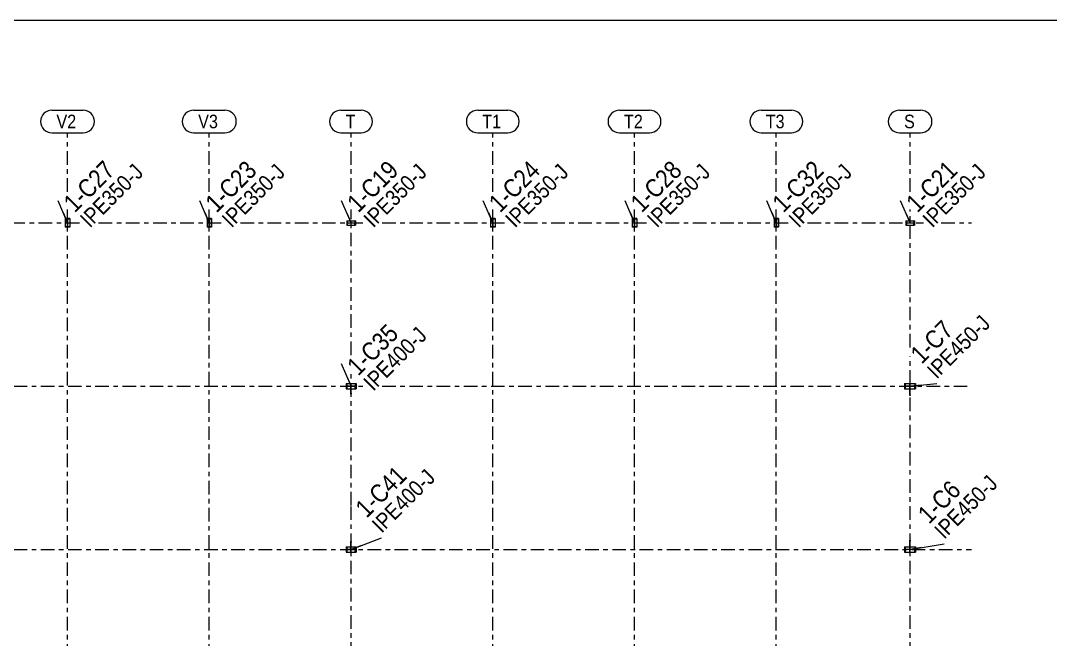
# Model space of a CAD drawing. Header units: millimetres. Extents: x -441 to 382, y -51 to 523.
# Drawn here: x -192.4 to 34.6, y 386.9 to 523.4 of the extents above; entities that cross this region are included whole.
import ezdxf

# ---------------------------------------------------------------- set-up
doc = ezdxf.new("R2010")
doc.units = ezdxf.units.MM
doc.linetypes.add('XKITLINE00', pattern=[0])
doc.linetypes.add('XKITLINE03', pattern=[6, 3, -1, 1, -1])
for name, color, linetype, lineweight in [('DrawingSheet', 5, 'Continuous', 0), ('Part', 2, 'Continuous', 0), ('PartMark', 7, 'Continuous', 0), ('S-grid', 1, 'Continuous', 0)]:
    doc.layers.add(name, color=color, linetype=linetype, lineweight=lineweight)
doc.styles.add('ARIAL', font='ARIAL.TTF')

# ---------------------------------------------------------------- blocks, each defined once
blk = doc.blocks.new('*A5')
at = {"layer": 'Part'}
blk.add_hatch(color=3, dxfattribs=at).paths.add_polyline_path([(-118.78, 478.7425), (-118.78, 479.1625), (-118.725, 479.1625), (-118.725, 478.2875), (-118.78, 478.2875), (-118.78, 478.7075), (-120.42, 478.7075), (-120.42, 478.2875), (-120.475, 478.2875), (-120.475, 479.1625), (-120.42, 479.1625), (-120.42, 478.7425)], flags=17)
blk = doc.blocks.new('*A6')
at = {"layer": 'Part'}
blk.add_hatch(color=3, dxfattribs=at).paths.add_polyline_path([(-88.7875, 479.545), (-88.7875, 479.6), (-87.9125, 479.6), (-87.9125, 479.545), (-88.3325, 479.545), (-88.3325, 477.905), (-87.9125, 477.905), (-87.9125, 477.85), (-88.7875, 477.85), (-88.7875, 477.905), (-88.3675, 477.905), (-88.3675, 479.545)], flags=17)
blk = doc.blocks.new('*A7')
at = {"layer": 'Part'}
blk.add_hatch(color=3, dxfattribs=at).paths.add_polyline_path([(-118.665, 406.745), (-118.665, 407.225), (-118.6, 407.225), (-118.6, 406.225), (-118.665, 406.225), (-118.665, 406.705), (-120.535, 406.705), (-120.535, 406.225), (-120.6, 406.225), (-120.6, 407.225), (-120.535, 407.225), (-120.535, 406.745)], flags=17)
blk = doc.blocks.new('*A8')
at = {"layer": 'Part'}
blk.add_hatch(color=3, dxfattribs=at).paths.add_polyline_path([(-118.665, 442.745), (-118.665, 443.225), (-118.6, 443.225), (-118.6, 442.225), (-118.665, 442.225), (-118.665, 442.705), (-120.535, 442.705), (-120.535, 442.225), (-120.6, 442.225), (-120.6, 443.225), (-120.535, 443.225), (-120.535, 442.745)], flags=17)
blk = doc.blocks.new('*A9')
at = {"layer": 'Part'}
blk.add_hatch(color=3, dxfattribs=at).paths.add_polyline_path([(-119.6, 441.15), (-119.56, 441.13), (-119.55, 441.07), (-119.56, 441.01), (-119.6, 440.98), (-119.64, 441.01), (-119.65, 441.07), (-119.64, 441.13)], flags=17)
blk = doc.blocks.new('*A10')
at = {"layer": 'Part'}
blk.add_hatch(color=3, dxfattribs=at).paths.add_polyline_path([(-119.6, 408.47), (-119.56, 408.44), (-119.55, 408.38), (-119.56, 408.32), (-119.6, 408.3), (-119.64, 408.32), (-119.65, 408.38), (-119.64, 408.44)], flags=17)
blk = doc.blocks.new('*A11')
at = {"layer": 'Part'}
blk.add_hatch(color=3, dxfattribs=at).paths.add_polyline_path([(4.705, 406.7475), (4.705, 407.225), (4.775, 407.225), (4.775, 406.225), (4.705, 406.225), (4.705, 406.7025), (2.595, 406.7025), (2.595, 406.225), (2.525, 406.225), (2.525, 407.225), (2.595, 407.225), (2.595, 406.7475)], flags=17)
blk = doc.blocks.new('*A12')
at = {"layer": 'Part'}
blk.add_hatch(color=3, dxfattribs=at).paths.add_polyline_path([(4.705, 442.7475), (4.705, 443.225), (4.775, 443.225), (4.775, 442.225), (4.705, 442.225), (4.705, 442.7025), (2.595, 442.7025), (2.595, 442.225), (2.525, 442.225), (2.525, 443.225), (2.595, 443.225), (2.595, 442.7475)], flags=17)
blk = doc.blocks.new('*A13')
at = {"layer": 'Part'}
blk.add_hatch(color=3, dxfattribs=at).paths.add_polyline_path([(-57.5375, 479.545), (-57.5375, 479.6), (-56.6625, 479.6), (-56.6625, 479.545), (-57.0825, 479.545), (-57.0825, 477.905), (-56.6625, 477.905), (-56.6625, 477.85), (-57.5375, 477.85), (-57.5375, 477.905), (-57.1175, 477.905), (-57.1175, 479.545)], flags=17)
blk = doc.blocks.new('*A14')
at = {"layer": 'Part'}
blk.add_hatch(color=3, dxfattribs=at).paths.add_polyline_path([(-26.2875, 479.545), (-26.2875, 479.6), (-25.4125, 479.6), (-25.4125, 479.545), (-25.8325, 479.545), (-25.8325, 477.905), (-25.4125, 477.905), (-25.4125, 477.85), (-26.2875, 477.85), (-26.2875, 477.905), (-25.8675, 477.905), (-25.8675, 479.545)], flags=17)
blk = doc.blocks.new('*A15')
at = {"layer": 'Part'}
blk.add_hatch(color=3, dxfattribs=at).paths.add_polyline_path([(4.47, 478.7425), (4.47, 479.1625), (4.525, 479.1625), (4.525, 478.2875), (4.47, 478.2875), (4.47, 478.7075), (2.83, 478.7075), (2.83, 478.2875), (2.775, 478.2875), (2.775, 479.1625), (2.83, 479.1625), (2.83, 478.7425)], flags=17)
blk = doc.blocks.new('*A16')
at = {"layer": 'Part'}
blk.add_hatch(color=3, dxfattribs=at).paths.add_polyline_path([(3.65, 440.85), (3.69, 440.82), (3.7, 440.76), (3.69, 440.69), (3.65, 440.66), (3.61, 440.69), (3.6, 440.76), (3.61, 440.82)], flags=17)
blk = doc.blocks.new('*A17')
at = {"layer": 'Part'}
blk.add_hatch(color=3, dxfattribs=at).paths.add_polyline_path([(3.65, 408.79), (3.69, 408.76), (3.7, 408.69), (3.69, 408.63), (3.65, 408.6), (3.61, 408.63), (3.6, 408.69), (3.61, 408.76)], flags=17)
blk = doc.blocks.new('*A62')
at = {"layer": 'Part'}
blk.add_hatch(color=3, dxfattribs=at).paths.add_polyline_path([(-151.2875, 479.545), (-151.2875, 479.6), (-150.4125, 479.6), (-150.4125, 479.545), (-150.8325, 479.545), (-150.8325, 477.905), (-150.4125, 477.905), (-150.4125, 477.85), (-151.2875, 477.85), (-151.2875, 477.905), (-150.8675, 477.905), (-150.8675, 479.545)], flags=17)
blk = doc.blocks.new('*A63')
at = {"layer": 'Part'}
blk.add_hatch(color=3, dxfattribs=at).paths.add_polyline_path([(-182.5375, 479.545), (-182.5375, 479.6), (-181.6625, 479.6), (-181.6625, 479.545), (-182.0825, 479.545), (-182.0825, 477.905), (-181.6625, 477.905), (-181.6625, 477.85), (-182.5375, 477.85), (-182.5375, 477.905), (-182.1175, 477.905), (-182.1175, 479.545)], flags=17)
blk = doc.blocks.new('*A80')
at = {"layer": 'DrawingSheet', "color": 5, "linetype": 'XKITLINE00', "lineweight": 0}
blk.add_line((381.69, 523.36), (-438.31, 523.36), dxfattribs=at)
blk = doc.blocks.new('*A83')
at = {"layer": 'S-grid', "color": 1, "linetype": 'XKITLINE03', "lineweight": 0}
for p, q in [((-206.49, 478.73), (-179.13, 478.73)), ((-175.24, 478.73), (-147.88, 478.73)), ((-143.99, 478.73), (-116.63, 478.73)), ((-112.74, 478.73), (-85.38, 478.73)), ((-81.49, 478.73), (-54.13, 478.73)), ((-50.24, 478.73), (-22.88, 478.73)), ((-18.99, 478.73), (6.62, 478.73)), ((10.51, 478.73), (17.19, 478.73))]:
    blk.add_line(p, q, dxfattribs=at)
blk = doc.blocks.new('*A84')
at = {"layer": 'S-grid', "color": 1, "linetype": 'XKITLINE03', "lineweight": 0}
for p, q in [((-235.99, 442.73), (-116.63, 442.73)), ((-112.74, 442.73), (17.19, 442.73))]:
    blk.add_line(p, q, dxfattribs=at)
blk = doc.blocks.new('*A85')
at = {"layer": 'S-grid', "color": 1, "linetype": 'XKITLINE03', "lineweight": 0}
blk.add_line((-235.99, 406.73), (17.19, 406.73), dxfattribs=at)
blk = doc.blocks.new('*A97')
at = {"layer": 'S-grid', "color": 1, "linetype": 'XKITLINE03', "lineweight": 0}
for p, q in [((3.65, 485.58), (3.65, 498.61)), ((3.65, 451.26), (3.65, 481.69)), ((3.65, 377.23), (3.65, 449.3))]:
    blk.add_line(p, q, dxfattribs=at)
at = {"layer": 'S-grid', "color": 3, "style": 'ARIAL', "width": 0.85}
blk.add_text('S', height=3, dxfattribs=at).set_placement((2.32, 499.61))
blk = doc.blocks.new('*A98')
at = {"layer": 'S-grid', "color": 1, "linetype": 'XKITLINE03', "lineweight": 0}
for p, q in [((-25.85, 485.58), (-25.85, 498.61)), ((-25.85, 16.86), (-25.85, 481.69))]:
    blk.add_line(p, q, dxfattribs=at)
at = {"layer": 'S-grid', "color": 3, "style": 'ARIAL', "width": 0.85}
blk.add_text('T3', height=3, dxfattribs=at).set_placement((-28.18, 499.61))
blk = doc.blocks.new('*A99')
at = {"layer": 'S-grid', "color": 1, "linetype": 'XKITLINE03', "lineweight": 0}
for p, q in [((-57.1, 485.58), (-57.1, 498.61)), ((-57.1, 16.86), (-57.1, 481.69))]:
    blk.add_line(p, q, dxfattribs=at)
at = {"layer": 'S-grid', "color": 3, "style": 'ARIAL', "width": 0.85}
blk.add_text('T2', height=3, dxfattribs=at).set_placement((-59.43, 499.61))
blk = doc.blocks.new('*A100')
at = {"layer": 'S-grid', "color": 1, "linetype": 'XKITLINE03', "lineweight": 0}
for p, q in [((-88.35, 485.58), (-88.35, 498.61)), ((-88.35, 16.86), (-88.35, 481.69))]:
    blk.add_line(p, q, dxfattribs=at)
at = {"layer": 'S-grid', "color": 3, "style": 'ARIAL', "width": 0.85}
blk.add_text('T1', height=3, dxfattribs=at).set_placement((-90.68, 499.61))
blk = doc.blocks.new('*A101')
at = {"layer": 'S-grid', "color": 1, "linetype": 'XKITLINE03', "lineweight": 0}
for p, q in [((-119.6, 485.58), (-119.6, 498.61)), ((-119.6, 449.58), (-119.6, 481.69)), ((-119.6, 416.41), (-119.6, 445.69)), ((-119.6, 377.23), (-119.6, 416.2))]:
    blk.add_line(p, q, dxfattribs=at)
at = {"layer": 'S-grid', "color": 3, "style": 'ARIAL', "width": 0.85}
blk.add_text('T', height=3, dxfattribs=at).set_placement((-120.82, 499.61))
blk = doc.blocks.new('*A102')
at = {"layer": 'S-grid', "color": 1, "linetype": 'XKITLINE03', "lineweight": 0}
for p, q in [((-150.85, 485.58), (-150.85, 498.61)), ((-150.85, 16.86), (-150.85, 481.69))]:
    blk.add_line(p, q, dxfattribs=at)
at = {"layer": 'S-grid', "color": 3, "style": 'ARIAL', "width": 0.85}
blk.add_text('V3', height=3, dxfattribs=at).set_placement((-153.3, 499.61))
blk = doc.blocks.new('*A103')
at = {"layer": 'S-grid', "color": 1, "linetype": 'XKITLINE03', "lineweight": 0}
for p, q in [((-182.1, 485.58), (-182.1, 498.61)), ((-182.1, 16.86), (-182.1, 481.69))]:
    blk.add_line(p, q, dxfattribs=at)
at = {"layer": 'S-grid', "color": 3, "style": 'ARIAL', "width": 0.85}
blk.add_text('V2', height=3, dxfattribs=at).set_placement((-184.55, 499.61))
blk = doc.blocks.new('*A107')
at = {"layer": 'Part', "color": 2, "linetype": 'XKITLINE00', "lineweight": 0}
for p, q in [((-150.35, 479.675), (-151.35, 479.675)), ((-151.35, 479.675), (-151.35, 477.775)), ((-150.35, 479.675), (-150.35, 477.775)), ((-150.35, 477.775), (-151.35, 477.775))]:
    blk.add_line(p, q, dxfattribs=at)
blk = doc.blocks.new('*A116')
at = {"layer": 'Part', "color": 2, "linetype": 'XKITLINE00', "lineweight": 0}
for p, q in [((-120.475, 478.2875), (-120.475, 479.1625)), ((-120.475, 479.1625), (-120.42, 479.1625)), ((-120.42, 479.1625), (-120.42, 478.7425)), ((-118.725, 479.1625), (-118.78, 479.1625)), ((-118.78, 479.1625), (-118.78, 478.7425)), ((-118.725, 479.1625), (-118.725, 478.2875)), ((-120.42, 478.2875), (-120.475, 478.2875)), ((-120.42, 478.7425), (-118.78, 478.7425)), ((-118.78, 478.7075), (-120.42, 478.7075)), ((-120.42, 478.7075), (-120.42, 478.2875)), ((-118.78, 478.2875), (-118.78, 478.7075)), ((-118.725, 478.2875), (-118.78, 478.2875))]:
    blk.add_line(p, q, dxfattribs=at)
blk = doc.blocks.new('*A117')
at = {"layer": 'Part', "color": 2, "linetype": 'XKITLINE00', "lineweight": 0}
for p, q in [((-88.7875, 479.545), (-88.7875, 479.6)), ((-88.7875, 479.6), (-87.9125, 479.6)), ((-88.3675, 479.545), (-88.7875, 479.545)), ((-88.3675, 477.905), (-88.3675, 479.545)), ((-87.9125, 479.545), (-88.3325, 479.545)), ((-88.3325, 479.545), (-88.3325, 477.905)), ((-87.9125, 479.6), (-87.9125, 479.545)), ((-88.7875, 477.85), (-88.7875, 477.905)), ((-88.7875, 477.905), (-88.3675, 477.905)), ((-87.9125, 477.85), (-88.7875, 477.85)), ((-88.3325, 477.905), (-87.9125, 477.905)), ((-87.9125, 477.905), (-87.9125, 477.85))]:
    blk.add_line(p, q, dxfattribs=at)
blk = doc.blocks.new('*A118')
at = {"layer": 'Part', "color": 2, "linetype": 'XKITLINE00', "lineweight": 0}
for p, q in [((-120.6, 406.225), (-120.6, 407.225)), ((-120.6, 407.225), (-120.535, 407.225)), ((-120.535, 407.225), (-120.535, 406.745)), ((-120.535, 406.745), (-118.665, 406.745)), ((-118.665, 406.705), (-120.535, 406.705)), ((-120.535, 406.705), (-120.535, 406.225)), ((-118.6, 407.225), (-118.665, 407.225)), ((-118.665, 407.225), (-118.665, 406.745)), ((-118.665, 406.225), (-118.665, 406.705)), ((-118.6, 407.225), (-118.6, 406.225)), ((-120.535, 406.225), (-120.6, 406.225)), ((-118.6, 406.225), (-118.665, 406.225))]:
    blk.add_line(p, q, dxfattribs=at)
blk = doc.blocks.new('*A119')
at = {"layer": 'Part', "color": 2, "linetype": 'XKITLINE00', "lineweight": 0}
for p, q in [((-120.6, 442.225), (-120.6, 443.225)), ((-120.6, 443.225), (-120.535, 443.225)), ((-120.535, 443.225), (-120.535, 442.745)), ((-120.535, 442.745), (-118.665, 442.745)), ((-118.6, 443.225), (-118.665, 443.225)), ((-118.665, 443.225), (-118.665, 442.745)), ((-118.6, 443.225), (-118.6, 442.225)), ((-120.535, 442.225), (-120.6, 442.225)), ((-118.665, 442.705), (-120.535, 442.705)), ((-120.535, 442.705), (-120.535, 442.225)), ((-118.665, 442.225), (-118.665, 442.705)), ((-118.6, 442.225), (-118.665, 442.225))]:
    blk.add_line(p, q, dxfattribs=at)
blk = doc.blocks.new('*A120')
at = {"layer": 'Part', "color": 2, "linetype": 'XKITLINE00', "lineweight": 0}
for p, q in [((-119.64, 443.23), (-119.65, 443.2)), ((-119.65, 442.75), (-119.65, 443.2)), ((-119.6, 443.23), (-119.64, 443.23)), ((-119.56, 443.23), (-119.6, 443.23)), ((-119.55, 443.2), (-119.56, 443.23)), ((-119.55, 442.75), (-119.55, 443.2)), ((-119.65, 441.07), (-119.65, 442.7)), ((-119.65, 441.07), (-119.64, 441.13)), ((-119.64, 441.01), (-119.65, 441.07)), ((-119.64, 441.13), (-119.6, 441.15)), ((-119.6, 440.98), (-119.64, 441.01)), ((-119.6, 441.15), (-119.56, 441.13)), ((-119.56, 441.01), (-119.6, 440.98)), ((-119.56, 441.13), (-119.55, 441.07)), ((-119.55, 441.07), (-119.56, 441.01)), ((-119.55, 441.07), (-119.55, 442.7))]:
    blk.add_line(p, q, dxfattribs=at)
blk = doc.blocks.new('*A121')
at = {"layer": 'Part', "color": 2, "linetype": 'XKITLINE00', "lineweight": 0}
for p, q in [((-119.65, 408.38), (-119.64, 408.44)), ((-119.64, 408.32), (-119.65, 408.38)), ((-119.65, 406.75), (-119.65, 408.38)), ((-119.65, 406.25), (-119.65, 406.7)), ((-119.64, 408.44), (-119.6, 408.47)), ((-119.6, 408.3), (-119.64, 408.32)), ((-119.6, 408.47), (-119.56, 408.44)), ((-119.56, 408.32), (-119.6, 408.3)), ((-119.56, 408.44), (-119.55, 408.38)), ((-119.55, 408.38), (-119.56, 408.32)), ((-119.55, 406.75), (-119.55, 408.38)), ((-119.55, 406.25), (-119.55, 406.7)), ((-119.65, 406.25), (-119.64, 406.22)), ((-119.64, 406.22), (-119.6, 406.22)), ((-119.6, 406.22), (-119.56, 406.22)), ((-119.56, 406.22), (-119.55, 406.25))]:
    blk.add_line(p, q, dxfattribs=at)
blk = doc.blocks.new('*A122')
at = {"layer": 'Part', "color": 2, "linetype": 'XKITLINE00', "lineweight": 0}
for p, q in [((-120.7, 407.325), (-120.7, 406.125)), ((-120.7, 407.325), (-119.65, 407.325)), ((-119.55, 407.325), (-118.5, 407.325)), ((-118.5, 407.325), (-118.5, 406.125)), ((-120.7, 406.125), (-118.5, 406.125))]:
    blk.add_line(p, q, dxfattribs=at)
blk = doc.blocks.new('*A123')
at = {"layer": 'Part', "color": 2, "linetype": 'XKITLINE00', "lineweight": 0}
for p, q in [((-120.7, 443.325), (-120.7, 442.125)), ((-120.7, 443.325), (-118.5, 443.325)), ((-118.5, 443.325), (-118.5, 442.125)), ((-120.7, 442.125), (-119.65, 442.125)), ((-119.55, 442.125), (-118.5, 442.125))]:
    blk.add_line(p, q, dxfattribs=at)
blk = doc.blocks.new('*A124')
at = {"layer": 'Part', "color": 2, "linetype": 'XKITLINE00', "lineweight": 0}
for p, q in [((-120.55, 479.225), (-120.55, 478.225)), ((-120.55, 479.225), (-118.65, 479.225)), ((-118.65, 479.225), (-118.65, 478.225)), ((-120.55, 478.225), (-118.65, 478.225))]:
    blk.add_line(p, q, dxfattribs=at)
blk = doc.blocks.new('*A125')
at = {"layer": 'Part', "color": 2, "linetype": 'XKITLINE00', "lineweight": 0}
for p, q in [((-87.85, 479.675), (-88.85, 479.675)), ((-88.85, 479.675), (-88.85, 477.775)), ((-87.85, 479.675), (-87.85, 477.775)), ((-87.85, 477.775), (-88.85, 477.775))]:
    blk.add_line(p, q, dxfattribs=at)
blk = doc.blocks.new('*A126')
at = {"layer": 'Part', "color": 2, "linetype": 'XKITLINE00', "lineweight": 0}
for p, q in [((2.525, 406.225), (2.525, 407.225)), ((2.525, 407.225), (2.595, 407.225)), ((2.595, 407.225), (2.595, 406.7475)), ((2.595, 406.7475), (4.705, 406.7475)), ((4.705, 406.7025), (2.595, 406.7025)), ((2.595, 406.7025), (2.595, 406.225)), ((4.775, 407.225), (4.705, 407.225)), ((4.705, 407.225), (4.705, 406.7475)), ((4.705, 406.225), (4.705, 406.7025)), ((4.775, 407.225), (4.775, 406.225)), ((2.595, 406.225), (2.525, 406.225)), ((4.775, 406.225), (4.705, 406.225))]:
    blk.add_line(p, q, dxfattribs=at)
blk = doc.blocks.new('*A127')
at = {"layer": 'Part', "color": 2, "linetype": 'XKITLINE00', "lineweight": 0}
for p, q in [((2.525, 442.225), (2.525, 443.225)), ((2.525, 443.225), (2.595, 443.225)), ((2.595, 443.225), (2.595, 442.7475)), ((2.595, 442.7475), (4.705, 442.7475)), ((4.775, 443.225), (4.705, 443.225)), ((4.705, 443.225), (4.705, 442.7475)), ((4.775, 443.225), (4.775, 442.225)), ((2.595, 442.225), (2.525, 442.225)), ((4.705, 442.7025), (2.595, 442.7025)), ((2.595, 442.7025), (2.595, 442.225)), ((4.705, 442.225), (4.705, 442.7025)), ((4.775, 442.225), (4.705, 442.225))]:
    blk.add_line(p, q, dxfattribs=at)
blk = doc.blocks.new('*A128')
at = {"layer": 'Part', "color": 2, "linetype": 'XKITLINE00', "lineweight": 0}
for p, q in [((-57.5375, 479.545), (-57.5375, 479.6)), ((-57.5375, 479.6), (-56.6625, 479.6)), ((-57.1175, 479.545), (-57.5375, 479.545)), ((-57.1175, 477.905), (-57.1175, 479.545)), ((-56.6625, 479.545), (-57.0825, 479.545)), ((-57.0825, 479.545), (-57.0825, 477.905)), ((-56.6625, 479.6), (-56.6625, 479.545)), ((-57.5375, 477.85), (-57.5375, 477.905)), ((-57.5375, 477.905), (-57.1175, 477.905)), ((-56.6625, 477.85), (-57.5375, 477.85)), ((-57.0825, 477.905), (-56.6625, 477.905)), ((-56.6625, 477.905), (-56.6625, 477.85))]:
    blk.add_line(p, q, dxfattribs=at)
blk = doc.blocks.new('*A129')
at = {"layer": 'Part', "color": 2, "linetype": 'XKITLINE00', "lineweight": 0}
for p, q in [((-26.2875, 479.545), (-26.2875, 479.6)), ((-26.2875, 479.6), (-25.4125, 479.6)), ((-25.8675, 479.545), (-26.2875, 479.545)), ((-25.8675, 477.905), (-25.8675, 479.545)), ((-25.4125, 479.545), (-25.8325, 479.545)), ((-25.8325, 479.545), (-25.8325, 477.905)), ((-25.4125, 479.6), (-25.4125, 479.545)), ((-26.2875, 477.85), (-26.2875, 477.905)), ((-26.2875, 477.905), (-25.8675, 477.905)), ((-25.4125, 477.85), (-26.2875, 477.85)), ((-25.8325, 477.905), (-25.4125, 477.905)), ((-25.4125, 477.905), (-25.4125, 477.85))]:
    blk.add_line(p, q, dxfattribs=at)
blk = doc.blocks.new('*A130')
at = {"layer": 'Part', "color": 2, "linetype": 'XKITLINE00', "lineweight": 0}
for p, q in [((2.775, 478.2875), (2.775, 479.1625)), ((2.775, 479.1625), (2.83, 479.1625)), ((2.83, 479.1625), (2.83, 478.7425)), ((4.525, 479.1625), (4.47, 479.1625)), ((4.47, 479.1625), (4.47, 478.7425)), ((4.525, 479.1625), (4.525, 478.2875)), ((2.83, 478.2875), (2.775, 478.2875)), ((2.83, 478.7425), (4.47, 478.7425)), ((4.47, 478.7075), (2.83, 478.7075)), ((2.83, 478.7075), (2.83, 478.2875)), ((4.47, 478.2875), (4.47, 478.7075)), ((4.525, 478.2875), (4.47, 478.2875))]:
    blk.add_line(p, q, dxfattribs=at)
blk = doc.blocks.new('*A131')
at = {"layer": 'Part', "color": 2, "linetype": 'XKITLINE00', "lineweight": 0}
for p, q in [((3.61, 443.25), (3.6, 443.23)), ((3.6, 442.75), (3.6, 443.23)), ((3.65, 443.26), (3.61, 443.25)), ((3.69, 443.25), (3.65, 443.26)), ((3.7, 443.23), (3.69, 443.25)), ((3.7, 442.75), (3.7, 443.23)), ((3.6, 440.76), (3.6, 442.7)), ((3.6, 440.76), (3.61, 440.82)), ((3.61, 440.69), (3.6, 440.76)), ((3.61, 440.82), (3.65, 440.85)), ((3.65, 440.66), (3.61, 440.69)), ((3.65, 440.85), (3.69, 440.82)), ((3.69, 440.69), (3.65, 440.66)), ((3.69, 440.82), (3.7, 440.76)), ((3.7, 440.76), (3.69, 440.69)), ((3.7, 440.76), (3.7, 442.7))]:
    blk.add_line(p, q, dxfattribs=at)
blk = doc.blocks.new('*A132')
at = {"layer": 'Part', "color": 2, "linetype": 'XKITLINE00', "lineweight": 0}
for p, q in [((3.6, 408.69), (3.61, 408.76)), ((3.61, 408.63), (3.6, 408.69)), ((3.6, 406.75), (3.6, 408.69)), ((3.61, 408.76), (3.65, 408.79)), ((3.65, 408.79), (3.69, 408.76)), ((3.69, 408.76), (3.7, 408.69)), ((3.7, 408.69), (3.69, 408.63)), ((3.7, 406.75), (3.7, 408.69)), ((3.6, 406.22), (3.6, 406.7)), ((3.65, 408.6), (3.61, 408.63)), ((3.69, 408.63), (3.65, 408.6)), ((3.7, 406.22), (3.7, 406.7)), ((3.6, 406.22), (3.61, 406.2)), ((3.61, 406.2), (3.65, 406.19)), ((3.65, 406.19), (3.69, 406.2)), ((3.69, 406.2), (3.7, 406.22))]:
    blk.add_line(p, q, dxfattribs=at)
blk = doc.blocks.new('*A133')
at = {"layer": 'Part', "color": 2, "linetype": 'XKITLINE00', "lineweight": 0}
for p, q in [((2.45, 407.325), (2.45, 406.125)), ((2.45, 407.325), (3.6, 407.325)), ((3.7, 407.325), (4.85, 407.325)), ((4.85, 407.325), (4.85, 406.125)), ((2.45, 406.125), (4.85, 406.125))]:
    blk.add_line(p, q, dxfattribs=at)
blk = doc.blocks.new('*A134')
at = {"layer": 'Part', "color": 2, "linetype": 'XKITLINE00', "lineweight": 0}
for p, q in [((-56.6, 479.675), (-57.6, 479.675)), ((-57.6, 479.675), (-57.6, 477.775)), ((-56.6, 479.675), (-56.6, 477.775)), ((-56.6, 477.775), (-57.6, 477.775))]:
    blk.add_line(p, q, dxfattribs=at)
blk = doc.blocks.new('*A135')
at = {"layer": 'Part', "color": 2, "linetype": 'XKITLINE00', "lineweight": 0}
for p, q in [((-25.35, 479.675), (-26.35, 479.675)), ((-26.35, 479.675), (-26.35, 477.775)), ((-25.35, 479.675), (-25.35, 477.775)), ((-25.35, 477.775), (-26.35, 477.775))]:
    blk.add_line(p, q, dxfattribs=at)
blk = doc.blocks.new('*A136')
at = {"layer": 'Part', "color": 2, "linetype": 'XKITLINE00', "lineweight": 0}
for p, q in [((2.45, 443.325), (2.45, 442.125)), ((2.45, 443.325), (4.85, 443.325)), ((4.85, 443.325), (4.85, 442.125)), ((2.45, 442.125), (3.6, 442.125)), ((3.7, 442.125), (4.85, 442.125))]:
    blk.add_line(p, q, dxfattribs=at)
blk = doc.blocks.new('*A137')
at = {"layer": 'Part', "color": 2, "linetype": 'XKITLINE00', "lineweight": 0}
for p, q in [((2.7, 479.225), (2.7, 478.225)), ((2.7, 479.225), (4.6, 479.225)), ((4.6, 479.225), (4.6, 478.225)), ((2.7, 478.225), (4.6, 478.225))]:
    blk.add_line(p, q, dxfattribs=at)
blk = doc.blocks.new('*A218')
at = {"layer": 'Part', "color": 2, "linetype": 'XKITLINE00', "lineweight": 0}
for p, q in [((-151.2875, 479.545), (-151.2875, 479.6)), ((-151.2875, 479.6), (-150.4125, 479.6)), ((-150.8675, 479.545), (-151.2875, 479.545)), ((-150.8675, 477.905), (-150.8675, 479.545)), ((-150.4125, 479.545), (-150.8325, 479.545)), ((-150.8325, 479.545), (-150.8325, 477.905)), ((-150.4125, 479.6), (-150.4125, 479.545)), ((-151.2875, 477.85), (-151.2875, 477.905)), ((-151.2875, 477.905), (-150.8675, 477.905)), ((-150.4125, 477.85), (-151.2875, 477.85)), ((-150.8325, 477.905), (-150.4125, 477.905)), ((-150.4125, 477.905), (-150.4125, 477.85))]:
    blk.add_line(p, q, dxfattribs=at)
blk = doc.blocks.new('*A219')
at = {"layer": 'Part', "color": 2, "linetype": 'XKITLINE00', "lineweight": 0}
for p, q in [((-182.5375, 479.545), (-182.5375, 479.6)), ((-182.5375, 479.6), (-181.6625, 479.6)), ((-182.1175, 479.545), (-182.5375, 479.545)), ((-182.1175, 477.905), (-182.1175, 479.545)), ((-181.6625, 479.545), (-182.0825, 479.545)), ((-182.0825, 479.545), (-182.0825, 477.905)), ((-181.6625, 479.6), (-181.6625, 479.545)), ((-182.5375, 477.85), (-182.5375, 477.905)), ((-182.5375, 477.905), (-182.1175, 477.905)), ((-181.6625, 477.85), (-182.5375, 477.85)), ((-182.0825, 477.905), (-181.6625, 477.905)), ((-181.6625, 477.905), (-181.6625, 477.85))]:
    blk.add_line(p, q, dxfattribs=at)
blk = doc.blocks.new('*A222')
at = {"layer": 'Part', "color": 2, "linetype": 'XKITLINE00', "lineweight": 0}
for p, q in [((-181.6, 479.675), (-182.6, 479.675)), ((-182.6, 479.675), (-182.6, 477.775)), ((-181.6, 479.675), (-181.6, 477.775)), ((-181.6, 477.775), (-182.6, 477.775))]:
    blk.add_line(p, q, dxfattribs=at)
blk = doc.blocks.new('*A232')
at = {"layer": 'S-grid', "color": 1, "linetype": 'XKITLINE00', "lineweight": 0}
for p, q in [((-91.68, 503.61), (-85.02, 503.61)), ((-91.68, 498.61), (-85.02, 498.61))]:
    blk.add_line(p, q, dxfattribs=at)
for centre, start, end in [((-91.68, 501.11), 90, 270), ((-85.02, 501.11), 270, 90)]:
    blk.add_arc(centre, 2.5, start, end, dxfattribs=at)
blk = doc.blocks.new('*A233')
at = {"layer": 'S-grid', "color": 1, "linetype": 'XKITLINE00', "lineweight": 0}
for p, q in [((-121.82, 503.61), (-117.38, 503.61)), ((-121.82, 498.61), (-117.38, 498.61))]:
    blk.add_line(p, q, dxfattribs=at)
for centre, start, end in [((-121.82, 501.11), 90, 270), ((-117.38, 501.11), 270, 90)]:
    blk.add_arc(centre, 2.5, start, end, dxfattribs=at)
blk = doc.blocks.new('*A234')
at = {"layer": 'S-grid', "color": 1, "linetype": 'XKITLINE00', "lineweight": 0}
for p, q in [((-154.3, 503.61), (-147.4, 503.61)), ((-154.3, 498.61), (-147.4, 498.61))]:
    blk.add_line(p, q, dxfattribs=at)
for centre, start, end in [((-154.3, 501.11), 90, 270), ((-147.4, 501.11), 270, 90)]:
    blk.add_arc(centre, 2.5, start, end, dxfattribs=at)
blk = doc.blocks.new('*A235')
at = {"layer": 'S-grid', "color": 1, "linetype": 'XKITLINE00', "lineweight": 0}
for p, q in [((-185.55, 503.61), (-178.65, 503.61)), ((-185.55, 498.61), (-178.65, 498.61))]:
    blk.add_line(p, q, dxfattribs=at)
for centre, start, end in [((-185.55, 501.11), 90, 270), ((-178.65, 501.11), 270, 90)]:
    blk.add_arc(centre, 2.5, start, end, dxfattribs=at)
blk = doc.blocks.new('*A269')
at = {"layer": 'S-grid', "color": 1, "linetype": 'XKITLINE00', "lineweight": 0}
for p, q in [((1.32, 503.61), (5.98, 503.61)), ((1.32, 498.61), (5.98, 498.61))]:
    blk.add_line(p, q, dxfattribs=at)
for centre, start, end in [((1.32, 501.11), 90, 270), ((5.98, 501.11), 270, 90)]:
    blk.add_arc(centre, 2.5, start, end, dxfattribs=at)
blk = doc.blocks.new('*A270')
at = {"layer": 'S-grid', "color": 1, "linetype": 'XKITLINE00', "lineweight": 0}
for p, q in [((-29.18, 503.61), (-22.52, 503.61)), ((-29.18, 498.61), (-22.52, 498.61))]:
    blk.add_line(p, q, dxfattribs=at)
for centre, start, end in [((-29.18, 501.11), 90, 270), ((-22.52, 501.11), 270, 90)]:
    blk.add_arc(centre, 2.5, start, end, dxfattribs=at)
blk = doc.blocks.new('*A271')
at = {"layer": 'S-grid', "color": 1, "linetype": 'XKITLINE00', "lineweight": 0}
for p, q in [((-60.43, 503.61), (-53.77, 503.61)), ((-60.43, 498.61), (-53.77, 498.61))]:
    blk.add_line(p, q, dxfattribs=at)
for centre, start, end in [((-60.43, 501.11), 90, 270), ((-53.77, 501.11), 270, 90)]:
    blk.add_arc(centre, 2.5, start, end, dxfattribs=at)
blk = doc.blocks.new('*A316')
at = {"layer": 'PartMark', "color": 7, "linetype": 'XKITLINE00', "lineweight": 0}
for p, q in [((-182.1, 478.73), (-184.19, 483.64)), ((-183.08, 481.03), (-182.1, 478.73))]:
    blk.add_line(p, q, dxfattribs=at)
at = {"layer": 'PartMark', "color": 3, "style": 'ARIAL', "width": 0.85}
blk.add_text('1-C27', height=4, rotation=45.0001, dxfattribs=at).set_placement((-180.51, 480.81))
at = {"layer": 'PartMark', "color": 7, "style": 'ARIAL', "width": 0.85}
blk.add_text('IPE350-J', height=3.5, rotation=45.0001, dxfattribs=at).set_placement((-177.19, 477.49))
blk = doc.blocks.new('*A317')
at = {"layer": 'PartMark', "color": 7, "linetype": 'XKITLINE00', "lineweight": 0}
for p, q in [((-150.85, 478.73), (-152.94, 483.64)), ((-151.83, 481.03), (-150.85, 478.73))]:
    blk.add_line(p, q, dxfattribs=at)
at = {"layer": 'PartMark', "color": 3, "style": 'ARIAL', "width": 0.85}
blk.add_text('1-C23', height=4, rotation=45.0001, dxfattribs=at).set_placement((-149.26, 480.81))
at = {"layer": 'PartMark', "color": 7, "style": 'ARIAL', "width": 0.85}
blk.add_text('IPE350-J', height=3.5, rotation=45.0001, dxfattribs=at).set_placement((-145.94, 477.49))
blk = doc.blocks.new('*A318')
at = {"layer": 'PartMark', "color": 7, "linetype": 'XKITLINE00', "lineweight": 0}
for p, q in [((-119.6, 442.73), (-121.69, 447.64)), ((-120.58, 445.03), (-119.6, 442.73))]:
    blk.add_line(p, q, dxfattribs=at)
at = {"layer": 'PartMark', "color": 3, "style": 'ARIAL', "width": 0.85}
blk.add_text('1-C35', height=4, rotation=45.0001, dxfattribs=at).set_placement((-118.01, 444.81))
at = {"layer": 'PartMark', "color": 7, "style": 'ARIAL', "width": 0.85}
blk.add_text('IPE400-J', height=3.5, rotation=45.0001, dxfattribs=at).set_placement((-114.69, 441.49))
blk = doc.blocks.new('*A319')
at = {"layer": 'PartMark', "color": 7, "linetype": 'XKITLINE00', "lineweight": 0}
for p, q in [((-88.35, 478.73), (-90.44, 483.64)), ((-89.33, 481.03), (-88.35, 478.73))]:
    blk.add_line(p, q, dxfattribs=at)
at = {"layer": 'PartMark', "color": 3, "style": 'ARIAL', "width": 0.85}
blk.add_text('1-C24', height=4, rotation=45.0001, dxfattribs=at).set_placement((-86.76, 480.81))
at = {"layer": 'PartMark', "color": 7, "style": 'ARIAL', "width": 0.85}
blk.add_text('IPE350-J', height=3.5, rotation=45.0001, dxfattribs=at).set_placement((-83.44, 477.49))
blk = doc.blocks.new('*A320')
at = {"layer": 'PartMark', "color": 7, "linetype": 'XKITLINE00', "lineweight": 0}
for p, q in [((-119.6, 478.73), (-121.69, 483.64)), ((-120.58, 481.03), (-119.6, 478.73))]:
    blk.add_line(p, q, dxfattribs=at)
at = {"layer": 'PartMark', "color": 3, "style": 'ARIAL', "width": 0.85}
blk.add_text('1-C19', height=4, rotation=45.0001, dxfattribs=at).set_placement((-118.01, 480.81))
at = {"layer": 'PartMark', "color": 7, "style": 'ARIAL', "width": 0.85}
blk.add_text('IPE350-J', height=3.5, rotation=45.0001, dxfattribs=at).set_placement((-114.69, 477.49))
blk = doc.blocks.new('*A321')
at = {"layer": 'PartMark', "color": 7, "linetype": 'XKITLINE00', "lineweight": 0}
for p, q in [((-119.6, 406.73), (-112.85, 409.31)), ((-117.27, 407.62), (-119.6, 406.73))]:
    blk.add_line(p, q, dxfattribs=at)
at = {"layer": 'PartMark', "color": 3, "style": 'ARIAL', "width": 0.85}
blk.add_text('1-C41', height=4, rotation=45.0001, dxfattribs=at).set_placement((-116.17, 413.48))
at = {"layer": 'PartMark', "color": 7, "style": 'ARIAL', "width": 0.85}
blk.add_text('IPE400-J', height=3.5, rotation=45.0001, dxfattribs=at).set_placement((-112.85, 410.16))
blk = doc.blocks.new('*A330')
at = {"layer": 'PartMark', "color": 7, "linetype": 'XKITLINE00', "lineweight": 0}
for p, q in [((3.65, 478.73), (1.56, 483.64)), ((2.67, 481.03), (3.65, 478.73))]:
    blk.add_line(p, q, dxfattribs=at)
at = {"layer": 'PartMark', "color": 3, "style": 'ARIAL', "width": 0.85}
blk.add_text('1-C21', height=4, rotation=45.0001, dxfattribs=at).set_placement((5.24, 480.81))
at = {"layer": 'PartMark', "color": 7, "style": 'ARIAL', "width": 0.85}
blk.add_text('IPE350-J', height=3.5, rotation=45.0001, dxfattribs=at).set_placement((8.56, 477.49))
blk = doc.blocks.new('*A331')
at = {"layer": 'PartMark', "color": 7, "linetype": 'XKITLINE00', "lineweight": 0}
for p, q in [((-25.85, 478.73), (-27.94, 483.64)), ((-26.83, 481.03), (-25.85, 478.73))]:
    blk.add_line(p, q, dxfattribs=at)
at = {"layer": 'PartMark', "color": 3, "style": 'ARIAL', "width": 0.85}
blk.add_text('1-C32', height=4, rotation=45.0001, dxfattribs=at).set_placement((-24.26, 480.81))
at = {"layer": 'PartMark', "color": 7, "style": 'ARIAL', "width": 0.85}
blk.add_text('IPE350-J', height=3.5, rotation=45.0001, dxfattribs=at).set_placement((-20.94, 477.49))
blk = doc.blocks.new('*A332')
at = {"layer": 'PartMark', "color": 7, "linetype": 'XKITLINE00', "lineweight": 0}
for p, q in [((-57.1, 478.73), (-59.19, 483.64)), ((-58.08, 481.03), (-57.1, 478.73))]:
    blk.add_line(p, q, dxfattribs=at)
at = {"layer": 'PartMark', "color": 3, "style": 'ARIAL', "width": 0.85}
blk.add_text('1-C28', height=4, rotation=45.0001, dxfattribs=at).set_placement((-55.51, 480.81))
at = {"layer": 'PartMark', "color": 7, "style": 'ARIAL', "width": 0.85}
blk.add_text('IPE350-J', height=3.5, rotation=45.0001, dxfattribs=at).set_placement((-52.19, 477.49))
blk = doc.blocks.new('*A333')
at = {"layer": 'PartMark', "color": 7, "linetype": 'XKITLINE00', "lineweight": 0}
for p, q in [((3.65, 442.73), (9.53, 443.28)), ((6.14, 442.96), (3.65, 442.73))]:
    blk.add_line(p, q, dxfattribs=at)
at = {"layer": 'PartMark', "color": 3, "style": 'ARIAL', "width": 0.85}
blk.add_text('1-C7', height=4, rotation=45.0001, dxfattribs=at).set_placement((6.21, 447.45))
at = {"layer": 'PartMark', "color": 7, "style": 'ARIAL', "width": 0.85}
blk.add_text('IPE450-J', height=3.5, rotation=45.0001, dxfattribs=at).set_placement((9.53, 444.13))
blk = doc.blocks.new('*A336')
at = {"layer": 'PartMark', "color": 7, "linetype": 'XKITLINE00', "lineweight": 0}
for p, q in [((3.65, 406.73), (11.16, 407.98)), ((6.12, 407.14), (3.65, 406.73))]:
    blk.add_line(p, q, dxfattribs=at)
at = {"layer": 'PartMark', "color": 7, "style": 'ARIAL', "width": 0.85}
blk.add_text('IPE450-J', height=3.5, rotation=45.0001, dxfattribs=at).set_placement((11.16, 408.83))
at = {"layer": 'PartMark', "color": 3, "style": 'ARIAL', "width": 0.85}
blk.add_text('1-C6', height=4, rotation=45.0001, dxfattribs=at).set_placement((7.83, 412.15))

msp = doc.modelspace()

# ---------------------------------------------------------------- block references
at = {"lineweight": 0}
for name in ['*A80', '*A235', '*A103', '*A234', '*A102', '*A233', '*A101', '*A232', '*A100', '*A271', '*A99', '*A270', '*A98', '*A269', '*A97', '*A83', '*A222', '*A63', '*A219', '*A107', '*A62', '*A218', '*A124', '*A5', '*A116', '*A125', '*A6', '*A117', '*A134', '*A13', '*A128', '*A135', '*A14', '*A129', '*A137', '*A15', '*A130', '*A84', '*A123', '*A8', '*A119', '*A120', '*A136', '*A12', '*A127', '*A131', '*A9', '*A16', '*A17', '*A132', '*A85', '*A122', '*A7', '*A118', '*A10', '*A121', '*A133', '*A11', '*A126']:
    msp.add_blockref(name, (0, 0), dxfattribs=at)
at = {"layer": 'PartMark', "lineweight": 0}
for name in ['*A316', '*A317', '*A320', '*A319', '*A332', '*A331', '*A330', '*A318', '*A333', '*A321', '*A336']:
    msp.add_blockref(name, (0, 0), dxfattribs=at)

doc.saveas('drawing.dxf')
